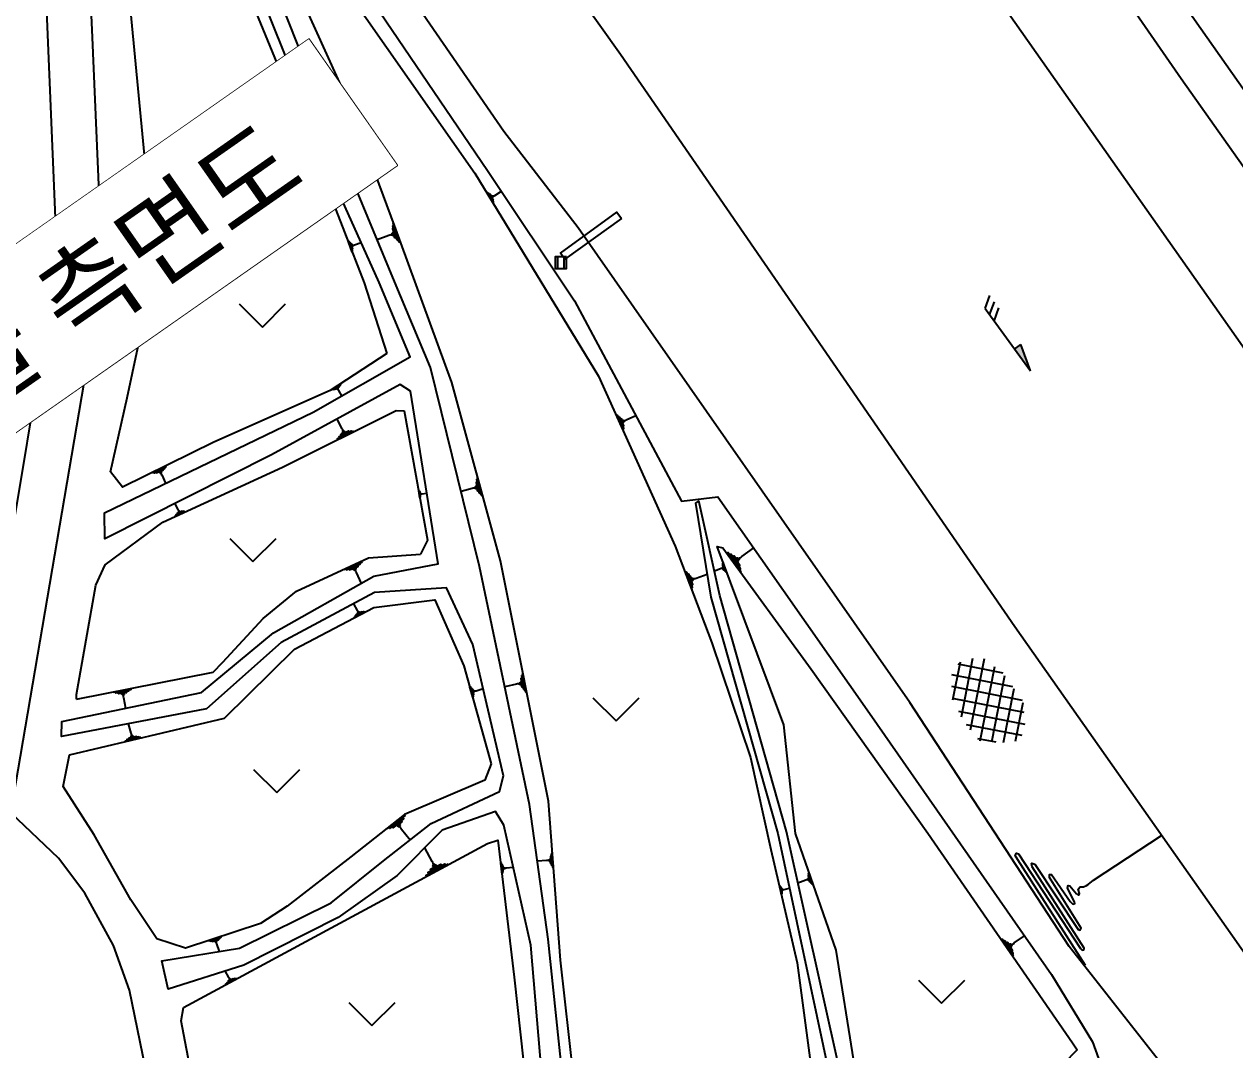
# Model space of a CAD drawing. Header units: millimetres. Extents: x 152904052 to 153933663, y 538271515 to 539240469.
# Drawn here: x 153522183 to 153600730, y 538660981 to 538727528 of the extents above; entities that cross this region are included whole.
import ezdxf
from ezdxf.enums import TextEntityAlignment as Align

# ---------------------------------------------------------------- set-up
doc = ezdxf.new("R2010")
doc.units = ezdxf.units.MM
doc.set_wipeout_variables(frame=1)
doc.layers.add('SCHM', color=9, linetype='Continuous')
doc.layers.add('TEXT', color=7, linetype='Continuous')
doc.styles.add('굴림', font='Gulim.ttf')

msp = doc.modelspace()

# ---------------------------------------------------------------- linework, layer by layer
at = {"layer": 'SCHM'}
for p, q in [((153584529, 538709079.2), (153584842.2, 538709924.4)), ((153584529, 538709079.2), (153587466.4, 538705033)), ((153584822.7, 538708674.5), (153585135.9, 538709519.8)), ((153585116.5, 538708269.9), (153585429.6, 538709115.2)), ((153586438.3, 538706449.1), (153586842.9, 538706742.9)), ((153587466.4, 538705033), (153586842.9, 538706742.9)), ((153582990.5, 538682577.2), (153583737.6, 538686391.2)), ((153583590.7, 538681739.3), (153584498.1, 538686372.2)), ((153582444.6, 538683691.8), (153582928.8, 538686163.8)), ((153582759.2, 538686021.7), (153585678.3, 538685449.9)), ((153584215.6, 538681027.9), (153585161.6, 538685857.7)), ((153582345.6, 538685338.4), (153586305, 538684562.9)), ((153584969, 538680972.8), (153585809.6, 538685264.2)), ((153582340.9, 538684575.1), (153586931.8, 538683675.9)), ((153585723.5, 538680922.6), (153586407.9, 538684417.3)), ((153582391.1, 538683801), (153587047, 538682889.1)), ((153586505.2, 538681011.8), (153586997.3, 538683524.3)), ((153582805.2, 538682955.7), (153587107.7, 538682113)), ((153583304.7, 538682093.6), (153586913.5, 538681386.8)), ((153584037.3, 538681185.8), (153585218.4, 538680954.5))]:
    msp.add_line(p, q, dxfattribs=at)
for points in [[(153625127.4, 538674242.8), (153628012.4, 538680135.8), (153627930.4, 538680608.8), (153597260.3, 538723976.7), (153554481.2, 538785821.7), (153517752.2, 538839702.6), (153474599.1, 538899463.6), (153434395, 538956905.5), (153393239.9, 539016657.4), (153379529.2, 539036762.9)], [(153533648.7, 538716314.1), (153534278.2, 538716720.4), (153534304.6, 538716736), (153534318.9, 538716729.1), (153534313.7, 538716717.6), (153533750.6, 538716344.7), (153533740.9, 538716334.1), (153533741.9, 538716324), (153533751.9, 538716322.8), (153534237.5, 538716635.4), (153534257.3, 538716639.4), (153534259.3, 538716636.3), (153534253, 538716618.7), (153533863.4, 538716359.4), (153533860.8, 538716346.4), (153533872.3, 538716341.1), (153534173.2, 538716531.2), (153534192.3, 538716532), (153534190.7, 538716520.5), (153534031.3, 538716407.6), (153534015.9, 538716392.3), (153534018.4, 538716379.6), (153534026.8, 538716380.8), (153534113.2, 538716424.2), (153534125.7, 538716420.5), (153534123.6, 538716410.1), (153534077.7, 538716368.9), (153534068.4, 538716357.8), (153534078.4, 538716351.5), (153534105.1, 538716359.3), (153534118.6, 538716347.3), (153534118.8, 538716327.9), (153534127.3, 538716311), (153534131.9, 538716299.9), (153534159.7, 538716269), (153534427.6, 538715862.9)], [(153552638.3, 538715886.9), (153552239.6, 538716571.1), (153552224.4, 538716599.8), (153552232.4, 538716614.5), (153552244.3, 538716608.5), (153552610.8, 538715995.9), (153552621.6, 538715985.1), (153552632.3, 538715985.7), (153552634.1, 538715996.2), (153552327.4, 538716524.1), (153552324.1, 538716545.1), (153552327.5, 538716547.2), (153552345.8, 538716539.7), (153552600.8, 538716115.7), (153552614.4, 538716112.3), (153552620.5, 538716124.2), (153552434.4, 538716451.2), (153552434.4, 538716471.4), (153552446.5, 538716469.2), (153552558, 538716295.4), (153552573.4, 538716278.4), (153552587, 538716280.4), (153552586, 538716289.3), (153552544.4, 538716382.6), (153552549, 538716395.7), (153552559.8, 538716393), (153552601.1, 538716342.5), (153552612.4, 538716332.1), (153552619.5, 538716342.3), (153552612.6, 538716370.9), (153552625.9, 538716384.6), (153552646.4, 538716383.9), (153552664.7, 538716392.1), (153552676.6, 538716396.3), (153552710.6, 538716424.2), (153553152.3, 538716687.6)], [(153546111.1, 538714617.5), (153546526.5, 538713449.8), (153546541.6, 538713401.3), (153546525, 538713380.9), (153546508.5, 538713393.7), (153546121.8, 538714441.9), (153546108.4, 538714461.5), (153546091.8, 538714463.8), (153546086, 538714448), (153546405, 538713547.5), (153546404, 538713514.2), (153546398.2, 538713512), (153546372.3, 538713528.9), (153546102.6, 538714254.7), (153546082.7, 538714263.9), (153546069.8, 538714247.3), (153546261.7, 538713690.6), (153546255.7, 538713659.5), (153546237.8, 538713666.4), (153546116.6, 538713965.9), (153546097.7, 538713996.6), (153546076.3, 538713997.4), (153546075.1, 538713983.4), (153546112.2, 538713827.9), (153546101.4, 538713809.1), (153546085.5, 538713816.4), (153546036.6, 538713905.9), (153546022.3, 538713925.1), (153546008.4, 538713911.5), (153546010.7, 538713865.5), (153545986.3, 538713848.3), (153545954.9, 538713855.4), (153545924.5, 538713848), (153545904.9, 538713845), (153545844.6, 538713811.9), (153545089.1, 538713534.6)], [(153536041.6, 538714018), (153535385.7, 538713436.7), (153535357.9, 538713414), (153535340.2, 538713419.5), (153535344.2, 538713433.7), (153535929.2, 538713964.5), (153535938.6, 538713978.5), (153535935.7, 538713990), (153535923.8, 538713989.6), (153535417.6, 538713542.2), (153535395.6, 538713534.1), (153535392.6, 538713537.3), (153535396.8, 538713558.8), (153535801.4, 538713927.6), (153535802.1, 538713943.1), (153535787.9, 538713947.1), (153535473.6, 538713674.1), (153535451.6, 538713669.8), (153535451.4, 538713683.3), (153535615.7, 538713842), (153535630.9, 538713862.5), (153535625.7, 538713876.8), (153535616.2, 538713873.8), (153535524.1, 538713808.4), (153535508.9, 538713810.5), (153535509.5, 538713822.9), (153535555.2, 538713878.6), (153535564.1, 538713893.1), (153535551.4, 538713898.6), (153535521.9, 538713884.9), (153535504.2, 538713896.3), (153535500.5, 538713918.8), (153535487.6, 538713936.8), (153535480.4, 538713948.8), (153535442.8, 538713979.7), (153535061.1, 538714401.7)], [(153543472.7, 538712746.4), (153543227.3, 538713410.2), (153543218.3, 538713437.7), (153543227.6, 538713449.5), (153543237.1, 538713442.3), (153543465.3, 538712846.6), (153543473.1, 538712835.5), (153543482.6, 538712834.3), (153543485.8, 538712843.4), (153543297.3, 538713355.2), (153543297.6, 538713374.2), (153543300.9, 538713375.5), (153543315.9, 538713366.1), (153543475, 538712953.6), (153543486.4, 538712948.5), (153543493.6, 538712958), (153543380.2, 538713274.6), (153543383.3, 538713292.3), (153543393.6, 538713288.5), (153543465, 538713118.4), (153543475.9, 538713101), (153543488.2, 538713100.7), (153543488.7, 538713108.7), (153543466.5, 538713197.2), (153543472.5, 538713208), (153543481.6, 538713204), (153543510.2, 538713153.2), (153543518.5, 538713142.3), (153543526.3, 538713150.2), (153543524.7, 538713176.5), (153543538.5, 538713186.5), (153543556.5, 538713182.6), (153543573.8, 538713187), (153543584.9, 538713188.9), (153543619.1, 538713208.2), (153544048.5, 538713371.9)], [(153556774.3, 538712436.7), (153556774.3, 538711686.7)], [(153557224.3, 538711686.7), (153557224.3, 538712436.7)], [(153542142.8, 538703826.2), (153542687.5, 538704143.1), (153542710.3, 538704155.2), (153542722, 538704148.8), (153542717.2, 538704139.4), (153542229.6, 538703848), (153542221, 538703839.4), (153542221.4, 538703830.9), (153542229.9, 538703829.5), (153542650, 538704073.2), (153542666.8, 538704075.9), (153542668.4, 538704073.2), (153542662.4, 538704058.6), (153542324.9, 538703855.9), (153542322.2, 538703845.1), (153542331.7, 538703840.2), (153542592, 538703988.2), (153542608, 538703988.1), (153542606.3, 538703978.5), (153542467.9, 538703889.9), (153542454.4, 538703877.6), (153542456, 538703866.8), (153542463.1, 538703867.6), (153542537.3, 538703900.6), (153542547.7, 538703897), (153542545.6, 538703888.4), (153542505.4, 538703855.6), (153542497.1, 538703846.6), (153542505.3, 538703840.9), (153542528, 538703846.4), (153542538.9, 538703835.8), (153542538.3, 538703819.5), (153542544.8, 538703805), (153542548.2, 538703795.5), (153542570.3, 538703768.4), (153542779.7, 538703416.8)], [(153561072.3, 538701155.7), (153560651.6, 538702116.6), (153560635.9, 538702156.5), (153560648.7, 538702174.7), (153560663.4, 538702164.9), (153561052.7, 538701303.3), (153561065.2, 538701287.6), (153561079.4, 538701286.6), (153561083.3, 538701300.3), (153560760, 538702041.4), (153560758.8, 538702069.5), (153560763.6, 538702071.7), (153560786.5, 538702059), (153561057.7, 538701462.5), (153561075.1, 538701456), (153561084.9, 538701470.7), (153560889.6, 538701929.2), (153560892.8, 538701955.7), (153560908.3, 538701951), (153561028.6, 538701705.4), (153561046.3, 538701680.7), (153561064.5, 538701681.3), (153561064.6, 538701693.2), (153561024, 538701822.2), (153561032, 538701838.7), (153561045.9, 538701833.5), (153561092.5, 538701760.9), (153561105.7, 538701745.5), (153561116.7, 538701757.9), (153561111.9, 538701796.5), (153561131.5, 538701812.5), (153561158.4, 538701808.5), (153561183.7, 538701816.5), (153561200, 538701820.2), (153561249, 538701851.7), (153561870.1, 538702131.2)], [(153543554.5, 538701126.6), (153542570.2, 538700628.3), (153542529.1, 538700609.4), (153542509.2, 538700621.8), (153542518.6, 538700637.8), (153543400.6, 538701097.3), (153543416.5, 538701111.4), (153543416.6, 538701126.3), (153543402, 538701129.7), (153542642.8, 538700746.5), (153542613.3, 538700743.6), (153542610.7, 538700748.5), (153542622.6, 538700773.3), (153543233.1, 538701093.2), (153543239, 538701111.9), (153543223, 538701121.3), (153542753, 538700889.2), (153542724.9, 538700891), (153542728.9, 538700907.6), (153542979.8, 538701048.4), (153543004.7, 538701068.4), (153543003, 538701087.5), (153542990.5, 538701086.9), (153542857.4, 538701036.7), (153542839.6, 538701044.1), (153542844.2, 538701058.9), (153542917.7, 538701112.2), (153542933.1, 538701127), (153542919.5, 538701137.8), (153542879.2, 538701130.5), (153542861.2, 538701150.1), (153542863.9, 538701178.6), (153542854, 538701204.7), (153542849.1, 538701221.6), (153542813.1, 538701271.2), (153542483.1, 538701907)], [(153530501.9, 538698417.1), (153531322.8, 538698799), (153531357, 538698813.3), (153531372.9, 538698802.7), (153531364.8, 538698789.8), (153530628.9, 538698436.9), (153530615.6, 538698425.8), (153530615, 538698413.6), (153530626.9, 538698410.4), (153531260, 538698704), (153531284.3, 538698705.6), (153531286.3, 538698701.5), (153531275.8, 538698681.5), (153530766.4, 538698435.7), (153530761.1, 538698420.6), (153530774, 538698412.4), (153531165.8, 538698590), (153531188.7, 538698587.8), (153531185, 538698574.2), (153530975.4, 538698465.6), (153530954.4, 538698449.8), (153530955.3, 538698434.2), (153530965.6, 538698434.3), (153531076.1, 538698471.9), (153531090.5, 538698465.3), (153531086.3, 538698453.3), (153531024.6, 538698411.6), (153531011.5, 538698399.9), (153531022.4, 538698390.7), (153531055.7, 538698395.5), (153531069.9, 538698379), (153531066.9, 538698355.6), (153531074.3, 538698334), (153531077.9, 538698320), (153531106, 538698278.3), (153531359.4, 538697747.9)], [(153551566.7, 538698135.5), (153551868.3, 538697011.3), (153551878.9, 538696964.8), (153551861.8, 538696946.9), (153551847.3, 538696960.1), (153551563.6, 538697970.3), (153551552.5, 538697989.7), (153551537.1, 538697993.1), (153551530.5, 538697978.7), (153551761.9, 538697111.8), (153551758.5, 538697080.7), (153551752.9, 538697079.1), (153551729.9, 538697096.8), (153551531.6, 538697796.5), (153551513.7, 538697806.6), (153551500.4, 538697792.1), (153551638.4, 538697256.5), (153551630.5, 538697227.9), (153551614.2, 538697235.7), (153551523.1, 538697525.1), (153551507.8, 538697555.2), (153551487.8, 538697557.6), (153551485.7, 538697544.5), (153551508.7, 538697396.2), (153551497.2, 538697379.4), (153551482.9, 538697387.4), (153551443.8, 538697474.9), (153551431.8, 538697494), (153551417.8, 538697482.2), (153551416.5, 538697439), (153551392.4, 538697424.7), (153551363.5, 538697433.7), (153551334.5, 538697429.1), (153551315.9, 538697427.7), (153551257, 538697401.3), (153550529, 538697198.1)], [(153547854.1, 538696796.4), (153547794.5, 538697239.6), (153547792.8, 538697257.9), (153547800.1, 538697263.8), (153547805, 538697258.1), (153547863.4, 538696859.2), (153547866.7, 538696851.3), (153547872.4, 538696849.3), (153547875.6, 538696854.4), (153547830.1, 538697196.1), (153547832.9, 538697207.8), (153547835.1, 538697208.1), (153547843, 538697200.2), (153547884.1, 538696923.9), (153547890.5, 538696919.2), (153547896.3, 538696924), (153547870, 538697134.9), (153547874.4, 538697145.4), (153547880.3, 538697141.6), (153547900.7, 538697026.9), (153547905.1, 538697014.6), (153547912.6, 538697012.8), (153547914, 538697017.6), (153547912.6, 538697075.3), (153547917.8, 538697081.1), (153547922.8, 538697077.3), (153547933.4, 538697042.1), (153547937, 538697034.2), (153547943, 538697038), (153547945.6, 538697054.4), (153547955.5, 538697058.7), (153547966, 538697053.9), (153547977.3, 538697054.2), (153547984.5, 538697053.8), (153548008.2, 538697061), (153548295.6, 538697102.6)], [(153532636.1, 538695920.1), (153532008.9, 538695631.4), (153531982.8, 538695620.6), (153531970.7, 538695628.8), (153531976.9, 538695638.6), (153532539.2, 538695905.4), (153532549.5, 538695913.8), (153532549.9, 538695923.1), (153532540.8, 538695925.5), (153532057.1, 538695703.6), (153532038.6, 538695702.5), (153532037.1, 538695705.6), (153532045.1, 538695720.9), (153532434.4, 538695906.7), (153532438.5, 538695918.2), (153532428.7, 538695924.5), (153532129.3, 538695790.3), (153532111.8, 538695792.1), (153532114.7, 538695802.4), (153532274.9, 538695884.6), (153532291, 538695896.5), (153532290.3, 538695908.5), (153532282.5, 538695908.4), (153532198.1, 538695880.1), (153532187.1, 538695885.1), (153532190.4, 538695894.3), (153532237.6, 538695925.9), (153532247.6, 538695934.8), (153532239.3, 538695941.9), (153532213.9, 538695938.3), (153532203.1, 538695950.9), (153532205.5, 538695968.7), (153532199.9, 538695985.2), (153532197.2, 538695996), (153532175.9, 538696027.8), (153531984.3, 538696433.1)], [(153568694.4, 538691980.4), (153567848.2, 538693180.5), (153567815.5, 538693230.9), (153567827.9, 538693259.5), (153567850.9, 538693250.2), (153568626.2, 538692177.4), (153568647.8, 538692159.3), (153568667.5, 538692162), (153568669.1, 538692181.8), (153568018, 538693107.7), (153568008.5, 538693146), (153568014.4, 538693150.3), (153568049.4, 538693139.4), (153568588.5, 538692397.2), (153568614.1, 538692393), (153568623.5, 538692416), (153568227.2, 538692990.1), (153568224.1, 538693027.4), (153568246.7, 538693025.3), (153568480.5, 538692722.2), (153568511.7, 538692693.2), (153568536.5, 538692699.1), (153568533.3, 538692715.5), (153568441.5, 538692881.1), (153568447.8, 538692905.9), (153568468.3, 538692902.7), (153568552.6, 538692816.2), (153568575.1, 538692798.8), (153568586.6, 538692818.8), (153568569.3, 538692870.5), (153568591.6, 538692897.9), (153568629.7, 538692899.9), (153568662.1, 538692917.9), (153568683.4, 538692927.7), (153568741.8, 538692984.6), (153569515.4, 538693541.9)], [(153542942.3, 538692141.8), (153544023.9, 538692616.8), (153544068.9, 538692634.6), (153544089.4, 538692620.2), (153544078.4, 538692603.6), (153543108.5, 538692164.1), (153543090.7, 538692150), (153543089.7, 538692134), (153543105.1, 538692129.6), (153543939.4, 538692494.7), (153543971.1, 538692496), (153543973.5, 538692490.7), (153543959.3, 538692464.8), (153543287.8, 538692158.6), (153543280.4, 538692139.1), (153543297, 538692128), (153543813.2, 538692348.6), (153543843.1, 538692345), (153543837.8, 538692327.5), (153543561.3, 538692191.7), (153543533.5, 538692171.7), (153543534.2, 538692151.3), (153543547.6, 538692151.2), (153543692.9, 538692197.1), (153543711.5, 538692188.1), (153543705.6, 538692172.5), (153543623.9, 538692119.9), (153543606.6, 538692104.9), (153543620.5, 538692092.6), (153543664.1, 538692098), (153543682.1, 538692076), (153543677.6, 538692045.7), (153543686.6, 538692017.2), (153543690.9, 538691998.8), (153543726.4, 538691943.7), (153544041.9, 538691244.5)], [(153567503.9, 538692617.8), (153567736.3, 538691998.9), (153567744.8, 538691973.2), (153567736.2, 538691962.2), (153567727.2, 538691968.9), (153567511.2, 538692524.3), (153567503.9, 538692534.6), (153567495, 538692535.7), (153567492.1, 538692527.2), (153567670.6, 538692049.9), (153567670.4, 538692032.1), (153567667.3, 538692030.9), (153567653.3, 538692039.7), (153567502.7, 538692424.2), (153567492, 538692428.9), (153567485.3, 538692420), (153567592.8, 538692124.9), (153567589.9, 538692108.3), (153567580.3, 538692111.8), (153567512.9, 538692270.4), (153567502.5, 538692286.5), (153567491.1, 538692286.8), (153567490.6, 538692279.3), (153567511.8, 538692196.7), (153567506.2, 538692186.6), (153567497.7, 538692190.3), (153567470.8, 538692237.6), (153567463, 538692247.7), (153567455.7, 538692240.3), (153567457.4, 538692215.8), (153567444.5, 538692206.4), (153567427.7, 538692209.9), (153567411.5, 538692205.7), (153567401.1, 538692203.9), (153567369.2, 538692185.7), (153566968.9, 538692030.7)], [(153565518.1, 538690826.6), (153565131.3, 538691929.2), (153565117.2, 538691975), (153565132.9, 538691994.1), (153565148.4, 538691982), (153565508.7, 538690992.2), (153565521.3, 538690973.6), (153565536.9, 538690971.4), (153565542.5, 538690986.3), (153565245.4, 538691836.6), (153565246.4, 538691868), (153565251.9, 538691870), (153565276.3, 538691854), (153565527.6, 538691168.7), (153565546.3, 538691159.9), (153565558.5, 538691175.4), (153565379.9, 538691701.1), (153565385.7, 538691730.3), (153565402.6, 538691723.8), (153565515.6, 538691440.9), (153565533.2, 538691411.9), (153565553.5, 538691411.1), (153565554.6, 538691424.3), (153565520.3, 538691571), (153565530.5, 538691588.7), (153565545.5, 538691581.8), (153565591.2, 538691497.2), (153565604.6, 538691479), (153565617.8, 538691491.8), (153565615.8, 538691535.2), (153565638.9, 538691551.3), (153565668.5, 538691544.5), (153565697.2, 538691551.3), (153565715.6, 538691554.1), (153565772.7, 538691585), (153566486.1, 538691843.4)], [(153544307, 538689402.2), (153543638.4, 538689050.5), (153543610.5, 538689037.2), (153543596.8, 538689045.4), (153543603.1, 538689056.5), (153544202, 538689380.5), (153544212.6, 538689390.3), (153544212.6, 538689400.5), (153544202.6, 538689402.7), (153543686.9, 538689132.2), (153543666.7, 538689129.9), (153543664.9, 538689133.2), (153543672.8, 538689150.4), (153544087.3, 538689375.9), (153544091.1, 538689388.7), (153544080.1, 538689395), (153543760.8, 538689231.1), (153543741.6, 538689232), (153543744.2, 538689243.4), (153543914.3, 538689342.5), (153543931.2, 538689356.5), (153543929.9, 538689369.5), (153543921.3, 538689369), (153543830.7, 538689333.2), (153543818.4, 538689338), (153543821.4, 538689348.3), (153543871.2, 538689385.5), (153543881.6, 538689395.8), (153543872.1, 538689403), (153543844.6, 538689397.6), (153543832.1, 538689410.9), (153543833.6, 538689430.4), (153543826.6, 538689448.1), (153543823, 538689459.7), (153543797.9, 538689493.2), (153543565.1, 538689925)], [(153554505.6, 538685430.4), (153554732.6, 538684250.6), (153554740, 538684202), (153554721.1, 538684184.9), (153554707.2, 538684199.5), (153554490.2, 538685260.6), (153554480.2, 538685281.3), (153554464.6, 538685286), (153554456.7, 538685271.7), (153554630.5, 538684362), (153554624.7, 538684330.3), (153554618.8, 538684329.1), (153554596.4, 538684349), (153554444.3, 538685084), (153554426.5, 538685095.7), (153554411.8, 538685081.8), (153554514.1, 538684520.1), (153554503.9, 538684491.3), (153554487.7, 538684500.5), (153554415.4, 538684805.3), (153554401.9, 538684837.4), (153554381.4, 538684841.3), (153554378.3, 538684828), (153554391, 538684673.6), (153554377.9, 538684657.2), (153554363.7, 538684666.5), (153554330, 538684759.4), (153554319.1, 538684780), (153554303.8, 538684768.9), (153554299.3, 538684724.5), (153554273.4, 538684711.6), (153554244.3, 538684723), (153554214.1, 538684720.4), (153554194.9, 538684720.4), (153554132.2, 538684697.5), (153553367.7, 538684542.4)], [(153527980.8, 538684189.2), (153529050.2, 538684364.7), (153529094.3, 538684370.2), (153529109.2, 538684352.7), (153529095.6, 538684340.5), (153528133.6, 538684171.1), (153528114.6, 538684162.6), (153528110.1, 538684148.6), (153528122.7, 538684141.2), (153528947.2, 538684275.4), (153528975.7, 538684269.4), (153528976.7, 538684264), (153528958.2, 538684244.3), (153528291.7, 538684125.3), (153528280.7, 538684109.6), (153528292.9, 538684096), (153528801.8, 538684174.3), (153528827.6, 538684164.4), (153528818.8, 538684150), (153528542.3, 538684092.4), (153528513, 538684081), (153528508.9, 538684062.6), (153528520.8, 538684059.5), (153528660.3, 538684067.1), (153528674.8, 538684054.9), (153528666.1, 538684042.4), (153528581.5, 538684014.3), (153528562.7, 538684004.9), (153528572.3, 538683990.8), (153528612.2, 538683985.7), (153528623.2, 538683962), (153528612.2, 538683936.1), (153528613.8, 538683908.8), (153528613.4, 538683891.5), (153528632.4, 538683834.4), (153528753.4, 538683141.2)], [(153551319.2, 538683806.1), (153551098.7, 538684517.1), (153551090.8, 538684546.6), (153551101.3, 538684558.4), (153551110.9, 538684550.3), (153551317.1, 538683911.8), (153551324.7, 538683899.7), (153551334.6, 538683897.9), (153551338.4, 538683907.2), (153551169.2, 538684455.5), (153551170.6, 538684475.4), (153551174.1, 538684476.6), (153551189.3, 538684465.9), (153551333.3, 538684023.7), (153551345, 538684017.7), (153551353.1, 538684027.2), (153551251.7, 538684366.1), (153551256, 538684384.6), (153551266.6, 538684380), (153551332, 538684197.3), (153551342.5, 538684178.4), (153551355.4, 538684177.4), (153551356.4, 538684185.8), (153551338, 538684280), (153551344.9, 538684291), (153551354.3, 538684286.2), (153551381.4, 538684231.3), (153551389.6, 538684219.4), (153551398.2, 538684227.3), (153551398, 538684254.9), (153551413, 538684264.7), (153551431.7, 538684259.6), (153551450.1, 538684263.3), (153551462, 538684264.6), (153551499, 538684283), (153551959.2, 538684430.8)], [(153529744.5, 538681260.7), (153528796.2, 538681010.8), (153528757, 538681002.1), (153528742, 538681016.5), (153528753.2, 538681028.7), (153529605.3, 538681263.9), (153529621.7, 538681273.2), (153529624.6, 538681286.1), (153529612.5, 538681291.7), (153528881.3, 538681100), (153528855.1, 538681103), (153528853.8, 538681107.7), (153528868.8, 538681127.1), (153529459, 538681291.5), (153529467.5, 538681306.6), (153529455.4, 538681317.8), (153529003.6, 538681203.6), (153528979.6, 538681210.3), (153528986.2, 538681224), (153529230.4, 538681299.7), (153529255.8, 538681312.5), (153529257.9, 538681329.4), (153529246.9, 538681331.2), (153529121.9, 538681312.3), (153529107.8, 538681322), (153529114.6, 538681334.1), (153529188.4, 538681366.7), (153529204.5, 538681376.7), (153529194.7, 538681388.6), (153529158.2, 538681389.8), (153529146.3, 538681410.2), (153529154, 538681434.5), (153529150.2, 538681458.9), (153529149.1, 538681474.6), (153529127.1, 538681524.4), (153528958.6, 538682138.4)], [(153545726.9, 538675308.3), (153546815.8, 538676152.2), (153546861.7, 538676185), (153546888.9, 538676174.6), (153546881.2, 538676152.7), (153545908.6, 538675380.6), (153545892.6, 538675359.6), (153545895.9, 538675341.2), (153545914.6, 538675340.6), (153546754.8, 538675990.1), (153546790.2, 538676000.6), (153546794.5, 538675995.2), (153546785.8, 538675961.9), (153546113, 538675425.2), (153546110.2, 538675401), (153546132.1, 538675393.2), (153546653.4, 538675789), (153546688.2, 538675793.5), (153546687.2, 538675772.2), (153546413, 538675540.2), (153546387.2, 538675509.7), (153546393.8, 538675486.7), (153546409, 538675490.4), (153546560.3, 538675583.5), (153546583.9, 538675578.6), (153546581.7, 538675559.3), (153546504.2, 538675476.7), (153546488.8, 538675454.8), (153546508.1, 538675444.9), (153546555.8, 538675463.3), (153546582.4, 538675443.6), (153546585.9, 538675407.9), (153546604.2, 538675378.3), (153546614.2, 538675358.7), (153546670, 538675306.5), (153547225.2, 538674605)], [(153591048.9, 538666448.8), (153586659.6, 538673302.5), (153586490.8, 538673589.8), (153586566.7, 538673744.8), (153586691.4, 538673687.6), (153590719.8, 538667556.2), (153590834.8, 538667450.6), (153590944.5, 538667460.7), (153590958.1, 538667570.1), (153587581.4, 538672857.6), (153587538.3, 538673072), (153587572.3, 538673094.3), (153587763.3, 538673025.3), (153590565.1, 538668782.5), (153590706.2, 538668753.2), (153590763.9, 538668877.9), (153588710.8, 538672154.9), (153588702.8, 538672362.2), (153588827.7, 538672344.8), (153590047.4, 538670608.7), (153590213.3, 538670440.4), (153590351.9, 538670467), (153590338.2, 538670558.6), (153589870.6, 538671498.1), (153589911.7, 538671634.3), (153590024.3, 538671611.3), (153590469.7, 538671111.3), (153590589.9, 538671009.4), (153590658.6, 538671117.4), (153590575.5, 538671408.1), (153590705.9, 538671554.4), (153590917.4, 538671555.8), (153591101.1, 538671647.8), (153591221.9, 538671696.4), (153591558.9, 538671997.2), (153595980.1, 538674892.2)], [(153549682.2, 538673028.3), (153548326.8, 538672307.1), (153548270.2, 538672279.8), (153548242.2, 538672296.4), (153548254.8, 538672318.9), (153549469, 538672983.3), (153549490.6, 538673003.3), (153549490.4, 538673024.1), (153549470, 538673028.3), (153548424.4, 538672473.7), (153548383.5, 538672468.8), (153548379.8, 538672475.6), (153548395.7, 538672510.4), (153549236.1, 538672972.8), (153549243.7, 538672998.9), (153549221.1, 538673011.6), (153548573.7, 538672675.4), (153548534.7, 538672677), (153548539.8, 538672700.2), (153548884.8, 538672903.2), (153548919, 538672931.9), (153548916.1, 538672958.3), (153548898.6, 538672957.1), (153548714.9, 538672883.5), (153548689.9, 538672893.3), (153548695.9, 538672914.1), (153548796.7, 538672990.3), (153548817.7, 538673011.3), (153548798.4, 538673025.9), (153548742.5, 538673014.7), (153548717, 538673041.4), (153548719.9, 538673081.2), (153548705.4, 538673117.2), (153548698.1, 538673140.6), (153548646.7, 538673208.5), (153548169.5, 538674083.9)], [(153556427.9, 538673788.7), (153556496.8, 538672868.3), (153556498.2, 538672830.5), (153556482.3, 538672819.1), (153556472.9, 538672831.5), (153556401.1, 538673660.4), (153556395.3, 538673677.2), (153556383.8, 538673682.1), (153556376.5, 538673671.9), (153556428.8, 538672962.3), (153556421.6, 538672938.6), (153556417, 538672938.2), (153556401.6, 538672955.4), (153556350.5, 538673529.7), (153556338, 538673540.2), (153556325.5, 538673530.9), (153556353.9, 538673093.3), (153556343.6, 538673072.2), (153556332, 538673080.6), (153556303.8, 538673319.6), (153556296.3, 538673345.3), (153556281, 538673350.1), (153556277.5, 538673340.2), (153556273.5, 538673221.3), (153556262.1, 538673209.9), (153556252.1, 538673218.3), (153556234.6, 538673292.1), (153556228.1, 538673308.8), (153556215.4, 538673301.7), (153556208, 538673268.2), (153556187.1, 538673260.7), (153556166, 538673271.9), (153556142.7, 538673272.6), (153556128, 538673274.3), (153556078.2, 538673262.4), (153555481, 538673211.6)], [(153553191, 538672361.7), (153553114.3, 538673079.8), (153553112.3, 538673109.3), (153553124.4, 538673118.6), (153553132.1, 538673109.1), (153553208.8, 538672462.6), (153553213.8, 538672449.7), (153553222.9, 538672446.1), (153553228.3, 538672454.3), (153553169.8, 538673007.9), (153553174.9, 538673026.7), (153553178.5, 538673027.1), (153553190.9, 538673014), (153553245.2, 538672566.1), (153553255.2, 538672558.2), (153553264.7, 538672565.8), (153553231.6, 538672907.4), (153553239.2, 538672924.1), (153553248.4, 538672917.8), (153553276.4, 538672731.6), (153553282.9, 538672711.7), (153553295, 538672708.3), (153553297.5, 538672716.1), (153553297.7, 538672809.3), (153553306.3, 538672818.4), (153553314.4, 538672812.1), (153553329.9, 538672754.8), (153553335.4, 538672741.9), (153553345.1, 538672747.8), (153553350.1, 538672774.2), (153553366.2, 538672780.6), (153553383.1, 538672772.3), (153553401.3, 538672772.4), (153553412.8, 538672771.4), (153553451.5, 538672781.9), (153553917.3, 538672836.5)], [(153573077.8, 538672523.5), (153573351.1, 538671736.5), (153573361.1, 538671703.9), (153573349.8, 538671690.3), (153573338.8, 538671699), (153573084.1, 538672405.4), (153573075.2, 538672418.7), (153573064, 538672420.3), (153573060, 538672409.7), (153573270, 538671802.8), (153573269.2, 538671780.4), (153573265.2, 538671779), (153573247.9, 538671790.5), (153573070.2, 538672279.6), (153573056.9, 538672285.9), (153573048.2, 538672274.9), (153573174.3, 538671899.7), (153573170.2, 538671878.9), (153573158.2, 538671883.6), (153573078.2, 538672085.5), (153573065.7, 538672106.2), (153573051.3, 538672106.9), (153573050.4, 538672097.4), (153573074.6, 538671992.8), (153573067.2, 538671980.2), (153573056.6, 538671985.2), (153573024.2, 538672045.6), (153573014.6, 538672058.6), (153573005.2, 538672049.5), (153573006.5, 538672018.5), (153572990.1, 538672007.1), (153572969, 538672012), (153572948.5, 538672007.2), (153572935.3, 538672005.3), (153572894.6, 538671983.4), (153572385.4, 538671800.7)], [(153571325.2, 538671043.6), (153571207.7, 538671589.4), (153571203.8, 538671611.9), (153571212.4, 538671620), (153571219, 538671613.4), (153571330.7, 538671122.7), (153571335.5, 538671113.2), (153571342.8, 538671111.2), (153571346.3, 538671117.9), (153571256.3, 538671538.7), (153571258.7, 538671553.5), (153571261.4, 538671554.1), (153571272, 538671545.1), (153571350.2, 538671205.2), (153571358.5, 538671199.9), (153571365.2, 538671206.6), (153571312, 538671466.4), (153571316.4, 538671479.9), (153571324.1, 538671475.8), (153571360.7, 538671335), (153571367.4, 538671320.2), (153571376.9, 538671318.6), (153571378.2, 538671324.8), (153571370.7, 538671396.4), (153571376.6, 538671404.1), (153571383.3, 538671399.9), (153571399.9, 538671357.1), (153571405.2, 538671347.7), (153571412.2, 538671353), (153571413.9, 538671373.7), (153571425.8, 538671379.9), (153571439.4, 538671374.9), (153571453.4, 538671376.4), (153571462.3, 538671376.7), (153571491.2, 538671387.9), (153571844.8, 538671467.8)], [(153534148.9, 538668042.2), (153534913.3, 538668286.1), (153534945, 538668294.9), (153534957.8, 538668283.7), (153534949.2, 538668273.3), (153534262.7, 538668045.4), (153534249.8, 538668037.2), (153534247.9, 538668026.4), (153534258, 538668022.4), (153534847.5, 538668209.6), (153534869, 538668208.2), (153534870.3, 538668204.4), (153534858.9, 538668188), (153534383.5, 538668029), (153534377.1, 538668016.3), (153534387.5, 538668007.6), (153534751.9, 538668119.9), (153534771.8, 538668115.4), (153534767, 538668103.9), (153534570.6, 538668031.9), (153534550.4, 538668020.3), (153534549.4, 538668006.5), (153534558.4, 538668005.4), (153534659.8, 538668026.1), (153534671.7, 538668018.7), (153534666.7, 538668008.6), (153534607.7, 538667978.9), (153534595, 538667970), (153534603.5, 538667960.7), (153534633.3, 538667961.2), (153534643.9, 538667945.1), (153534638.7, 538667924.9), (153534642.8, 538667905.1), (153534644.3, 538667892.3), (153534664.4, 538667852.6), (153534827.8, 538667357.9)], [(153586362, 538667056), (153585658.5, 538668091.7), (153585631.4, 538668135.2), (153585642.4, 538668159.4), (153585661.8, 538668151.1), (153586306.8, 538667224.9), (153586324.9, 538667209.1), (153586341.7, 538667211.2), (153586343.4, 538667228), (153585802.1, 538668027.2), (153585794.6, 538668059.9), (153585799.7, 538668063.5), (153585829.4, 538668053.7), (153586277.9, 538667412.9), (153586299.7, 538667408.9), (153586308.1, 538667428.3), (153585978.7, 538667923.8), (153585976.6, 538667955.6), (153585995.9, 538667953.5), (153586190.7, 538667691.5), (153586216.9, 538667666.4), (153586238.1, 538667671), (153586235.6, 538667685.1), (153586159.8, 538667827.6), (153586165.6, 538667848.7), (153586183, 538667845.6), (153586253.5, 538667770.6), (153586272.5, 538667755.4), (153586282.6, 538667772.3), (153586268.6, 538667816.7), (153586288, 538667839.7), (153586320.5, 538667840.8), (153586348.4, 538667855.7), (153586366.8, 538667863.7), (153586417.4, 538667911.4), (153587085.3, 538668374.9)], [(153535953.1, 538665598.3), (153535308.8, 538665252.9), (153535281.9, 538665239.8), (153535268.5, 538665247.7), (153535274.5, 538665258.5), (153535851.6, 538665576.5), (153535861.9, 538665586.1), (153535861.7, 538665596), (153535852, 538665598), (153535355, 538665332.4), (153535335.5, 538665330), (153535333.8, 538665333.2), (153535341.3, 538665349.9), (153535740.7, 538665571.2), (153535744.3, 538665583.7), (153535733.5, 538665589.7), (153535425.8, 538665428.6), (153535407.2, 538665429.4), (153535409.6, 538665440.4), (153535573.6, 538665537.6), (153535589.8, 538665551.3), (153535588.4, 538665563.9), (153535580.1, 538665563.3), (153535492.7, 538665527.9), (153535480.8, 538665532.6), (153535483.6, 538665542.5), (153535531.5, 538665578.9), (153535541.5, 538665588.9), (153535532.3, 538665595.9), (153535505.7, 538665590.4), (153535493.5, 538665603.1), (153535494.8, 538665622.1), (153535487.9, 538665639.2), (153535484.3, 538665650.3), (153535459.7, 538665682.6), (153535231.3, 538666098.6)]]:
    msp.add_lwpolyline(points, dxfattribs=at)
at = {"layer": 'SCHM', "ltscale": 5, "flags": 128}
msp.add_lwpolyline([(153560935.4, 538714917.8), (153557267.4, 538712276.8), (153556975.2, 538712682.6), (153560643.2, 538715323.6)], close=True, dxfattribs=at)
at = {"layer": 'SCHM', "flags": 128}
msp.add_lwpolyline([(153557374.3, 538712436.7), (153556624.3, 538712436.7), (153556624.3, 538711686.7), (153557374.3, 538711686.7)], close=True, dxfattribs=at)
for points in [[(153536133.3, 538709376.6), (153537633.3, 538707876.6)], [(153537633.3, 538707876.6), (153539133.3, 538709376.6)], [(153535522.4, 538694155.6), (153537022.4, 538692655.6)], [(153537022.4, 538692655.6), (153538522.4, 538694155.6)], [(153559083.4, 538683819.7), (153560583.4, 538682319.7)], [(153560583.4, 538682319.7), (153562083.4, 538683819.7)], [(153537066.4, 538679173.6), (153538566.4, 538677673.6)], [(153538566.4, 538677673.6), (153540066.4, 538679173.6)], [(153580206.4, 538665497.7), (153581706.4, 538663997.7)], [(153581706.4, 538663997.7), (153583206.4, 538665497.7)], [(153543242.4, 538664051.7), (153544742.4, 538662551.7)], [(153544742.4, 538662551.7), (153546242.4, 538664051.7)]]:
    msp.add_lwpolyline(points, dxfattribs=at)
at = {"layer": 'SCHM'}
for points in [[(153629246.4, 538682825.8, 0), (153628907.6, 538684030.1, 0), (153560696.4, 538781016.9, 0), (153519555.8, 538840559, 0), (153484362.5, 538889835.4, 0), (153449021.1, 538939829.2, 0), (153406452, 539000622.8, 0), (153381133.5, 539037886.2, 0)], [(153624315.9, 538673834.7, 0), (153552618.5, 538775776.9, 0), (153510846, 538835019.8, 0), (153476678.6, 538883763.6, 0), (153443169.7, 538932305.1, 0), (153399459.8, 538994182.8, 0), (153373144.3, 539032292.1, 0)], [(153605671.7, 538661119.6, 0), (153586460.4, 538688420.7, 0), (153560864.3, 538725554.7, 0), (153542852.3, 538750871.7, 0), (153512591.2, 538794296.6, 0), (153496620.2, 538817330.6, 0), (153452331.1, 538880530.5, 0), (153423575, 538921468.5, 0), (153406889, 538945321.5, 0), (153380776, 538982784.4, 0), (153359219.9, 539013642.4, 0)], [(153595932.4, 538660118.7, 0), (153589993.4, 538667692.7, 0), (153579641.4, 538683515.7, 0), (153558123.3, 538714318.7, 0), (153553293.3, 538720573.7, 0), (153535150.3, 538746908.6, 0), (153505170.2, 538789297.6, 0), (153488580.2, 538812767.6, 0), (153444420.1, 538876207.5, 0), (153416296, 538916579.5, 0), (153373419, 538977884.4, 0), (153351708.9, 539008691.4, 0)], [(153521321.4, 538676356.6, 0), (153527017.3, 538709844.6, 0), (153527165.3, 538711420.6, 0), (153527222.3, 538712595.6, 0), (153526621.3, 538726666.6, 0), (153526526.3, 538728599.6, 0), (153526127.3, 538732293.6, 0), (153524672.3, 538744514.6, 0), (153524102.3, 538748185.6, 0), (153523699.3, 538749961.6, 0), (153522817.3, 538753249.6, 0), (153521322.3, 538756701.6, 0)], [(153509427.5, 538622577.6, 0), (153524226.3, 538711530.6, 0), (153524303.3, 538712687.6, 0), (153524231.3, 538714448.6, 0), (153523624.3, 538728906.6, 0), (153523383.3, 538731291.6, 0), (153521562.3, 538745249.6, 0)], [(153555325.4, 538630310.7, 0), (153556922.4, 538631292.7, 0), (153556913.4, 538641723.7, 0), (153557536.4, 538650013.7, 0), (153557401.4, 538656369.7, 0), (153556175.4, 538668149.7, 0), (153554974.4, 538676904.7, 0), (153551726.4, 538692344.7, 0), (153548543.3, 538705246.7, 0), (153546208.3, 538710824.7, 0), (153542129.3, 538720700.6, 0), (153538552.3, 538729698.6, 0), (153535212.3, 538735878.6, 0), (153531694.3, 538744514.6, 0), (153532230.3, 538745485.6, 0), (153533682.3, 538745365.6, 0), (153552248.3, 538718039.7, 0), (153557898.3, 538709588.7, 0), (153564821.3, 538696589.7, 0), (153567198.3, 538696853.7, 0), (153577170.4, 538682600.7, 0), (153588840.4, 538665856.7, 0), (153591499.4, 538661493.7, 0), (153592581.4, 538658497.7, 0)], [(153532906.9, 538744286.7, 0), (153551421.3, 538717852.7, 0), (153559445.3, 538704698.7, 0), (153564426.4, 538693664.7, 0), (153566792.4, 538687386.7, 0), (153569315.4, 538679950.7, 0), (153570637.4, 538673986.7, 0), (153572325.4, 538666623.7, 0), (153573384.4, 538658846.7, 0)], [(153558110.4, 538656750.7, 0), (153556987.4, 538666796.7, 0), (153556202.4, 538677108.7, 0), (153553082.4, 538692704.7, 0), (153549923.3, 538704279.7, 0), (153546202.3, 538714459.7, 0), (153543290.3, 538722338.7, 0), (153538880.3, 538732094.6, 0)], [(153555965.4, 538657069.7, 0), (153555062.4, 538667759.7, 0), (153553304.4, 538675553.7, 0), (153552765.4, 538676450.7, 0), (153549303.4, 538675221.7, 0), (153546383.4, 538672291.7, 0), (153542555.4, 538669562.6, 0), (153536431.4, 538666482.6, 0), (153531521.4, 538664911.6, 0), (153531118.4, 538666745.6, 0), (153536147.4, 538667575.6, 0), (153542091.4, 538670511.6, 0), (153545486.4, 538673251.7, 0), (153548581.4, 538675660.7, 0), (153553020.4, 538677745.7, 0), (153553288.4, 538678757.7, 0), (153551293.4, 538687272.7, 0), (153549587.4, 538690958.7, 0), (153544917.4, 538690647.7, 0), (153538845.4, 538687402.6, 0), (153534016.4, 538683102.6, 0), (153524600.4, 538681307.6, 0), (153524629.4, 538682292.6, 0), (153533688.4, 538684156.6, 0), (153538356.4, 538688025.6, 0), (153544872.4, 538691714.7, 0), (153549031.4, 538692514.7, 0), (153547236.3, 538703707.7, 0), (153546574.3, 538704143.7, 0), (153538231.3, 538699582.6, 0), (153527409.4, 538694126.6, 0), (153527386.4, 538695830.6, 0), (153540924.3, 538702363.6, 0), (153547222.3, 538705938.7, 0), (153545217.3, 538710765.7, 0), (153541827.3, 538718324.6, 0), (153540398.3, 538718330.6, 0), (153537706.3, 538716773.6, 0), (153533747.3, 538713223.6, 0), (153528666.3, 538709159.6, 0), (153529372.3, 538712918.6, 0), (153533044.3, 538714825.6, 0), (153537326.3, 538718036.6, 0), (153540026.3, 538719313.6, 0), (153540966.3, 538720913.6, 0), (153537672.3, 538729158.6, 0)], [(153536998.3, 538714819.6, 0), (153541066.3, 538717220.6, 0), (153541679.3, 538717325.6, 0), (153544236.3, 538710736.7, 0), (153545706.3, 538706151.7, 0)], [(153545706.3, 538706151.7, 0), (153542028.3, 538703753.6, 0), (153534493.3, 538700400.6, 0), (153528558.3, 538697478.6, 0), (153527776.3, 538698486.6, 0), (153528868.3, 538703289.6, 0), (153529897.3, 538708153.6, 0), (153533344.3, 538711612.6, 0), (153536998.3, 538714819.6, 0)], [(153525583.4, 538683731.6, 0), (153525570.4, 538684024.6, 0), (153526839.4, 538691121.6, 0), (153527431.4, 538692439.6, 0), (153531172.4, 538695225.6, 0), (153538932.3, 538698782.6, 0), (153546313.3, 538702459.7, 0), (153546841.3, 538702450.7, 0), (153548341.4, 538694049.7, 0), (153547886.4, 538693150.7, 0)], [(153577806.4, 538647970.7, 0), (153577604.4, 538647883.7, 0), (153576931.4, 538652777.7, 0), (153576007.4, 538660261.7, 0), (153574875.4, 538667452.7, 0), (153572229.4, 538675024.7, 0), (153571474.4, 538682073.7, 0), (153571474.4, 538682073.7, 0), (153567142.4, 538693640.7, 0), (153567507.4, 538693556.7, 0), (153573238.4, 538685680.7, 0), (153580808.4, 538675036.7, 0), (153590203.4, 538661439.7, 0), (153590509.4, 538660969.7, 0), (153577806.4, 538647970.7, 0)], [(153525583.4, 538683731.6, 0), (153534447.4, 538685476.6, 0), (153535069.4, 538686141.6, 0), (153537696.4, 538688971.6, 0), (153539849.4, 538690737.6, 0), (153544532.4, 538692902.7, 0), (153547886.4, 538693150.7, 0)], [(153512600.4, 538624507.6, 0), (153516046.4, 538626839.6, 0), (153520172.4, 538629820.6, 0), (153521884.4, 538631683.6, 0), (153525166.4, 538636337.6, 0), (153527889.4, 538640674.6, 0), (153529022.4, 538643205.6, 0), (153530191.4, 538648310.6, 0), (153530250.4, 538654272.6, 0), (153530045.4, 538659789.6, 0), (153529016.4, 538664857.6, 0), (153527981.4, 538667745.6, 0), (153526117.4, 538671149.6, 0), (153524417.4, 538673416.6, 0), (153521321.4, 538676356.6, 0)]]:
    msp.add_polyline3d(points, dxfattribs=at)
for points in [[(153540127.3, 538721215.6, 0), (153539842.3, 538720755.6, 0), (153535638.3, 538717694.6, 0), (153530519.3, 538714176.6, 0), (153530428.3, 538714532.6, 0), (153527576.3, 538744182.6, 0), (153527836.3, 538744945.6, 0), (153533721.3, 538735541.6, 0), (153536905.3, 538729054.6, 0)], [(153565950.3, 538696599.7, 0), (153565732.3, 538696458.7, 0), (153566728.4, 538690359.7, 0), (153571086.4, 538675022.7, 0), (153574439.4, 538659305.7, 0), (153575946.4, 538645940.7, 0), (153576582.4, 538646117.7, 0), (153575132.4, 538659504.7, 0), (153571636.4, 538675153.7, 0), (153567317.4, 538690467.7, 0)], [(153552473.4, 538679535.7, 0), (153552063.4, 538678466.7, 0), (153546864.4, 538676250.7, 0), (153543372.4, 538673493.7, 0), (153539241, 538670300.6, 0), (153537520.4, 538669173.6, 0), (153532646.4, 538667568.6, 0), (153530798.4, 538668178.6, 0), (153529108.4, 538670704.6, 0), (153526732.4, 538674933.6, 0), (153524710.4, 538678073.6, 0), (153525130.4, 538680121.6, 0), (153535188.4, 538682509.6, 0), (153539729.4, 538686966.6, 0), (153544865.4, 538689670.7, 0), (153548824.4, 538690171.7, 0), (153550703.4, 538685890.7, 0)], [(153554776.4, 538658409.7, 0), (153553948.4, 538656762.7, 0), (153551634.4, 538654919.7, 0), (153550197.4, 538654092.7, 0), (153548247.4, 538653777.7, 0), (153546028.4, 538653688.7, 0), (153544366.4, 538654147.7, 0), (153542021.4, 538655061.6, 0), (153540995.4, 538655277.6, 0), (153539091.4, 538654616.6, 0), (153534226.4, 538655635.6, 0), (153533704.4, 538655830.6, 0), (153532375.4, 538662852.6, 0), (153532507.4, 538663715.6, 0), (153552248.4, 538674365.7, 0), (153552909.4, 538674589.7, 0), (153553964.4, 538665696.7, 0)]]:
    msp.add_polyline3d(points, close=True, dxfattribs=at)
msp.add_solid([(153586842.9, 538706742.9), (153587466.4, 538705033), (153586438.3, 538706449.1)], dxfattribs=at)
at = {"layer": 'TEXT'}
msp.add_lwpolyline([(153505427.5, 538689692.7), (153546382.9, 538718369.3), (153540647.1, 538726560.8), (153499691.8, 538697884.2)], close=True, dxfattribs=at)

# ---------------------------------------------------------------- next in the draw order: wipeouts: each hides what was drawn before it
at = {"color": 1}
msp.add_wipeout([(153505427.5, 538689692.7), (153546382.9, 538718369.3), (153540647.1, 538726560.8), (153499691.8, 538697884.2)], dxfattribs=at).dxf.layer = 'TEXT'

# ---------------------------------------------------------------- next in the draw order: texts
at = {"layer": 'TEXT', "style": '굴림'}
msp.add_text('구조물 측면도', height=5000, rotation=34.999999, dxfattribs=at).set_placement((153523037.3, 538708126.7), align=Align.MIDDLE)

doc.saveas('drawing.dxf')
